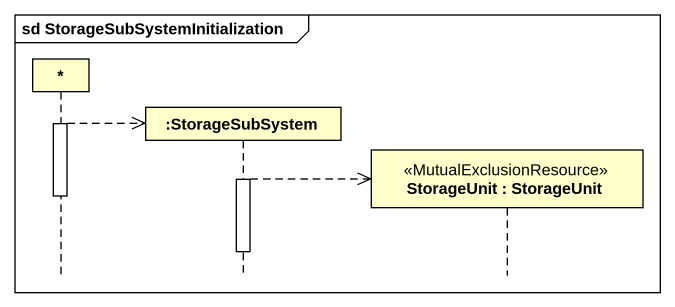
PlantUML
@startuml
mainframe sd StorageSubSystemInitialization
hide footbox
participant "*" as object1
participant ":StorageSubSystem" as StorageSubSystem
participant "StorageUnit : StorageUnit" as StorageUnit <<MutualExclusionResource>>

activate object1
object1 -->> StorageSubSystem **
activate StorageSubSystem
StorageSubSystem -->> StorageUnit **
deactivate object1
deactivate StorageSubSystem
@enduml
